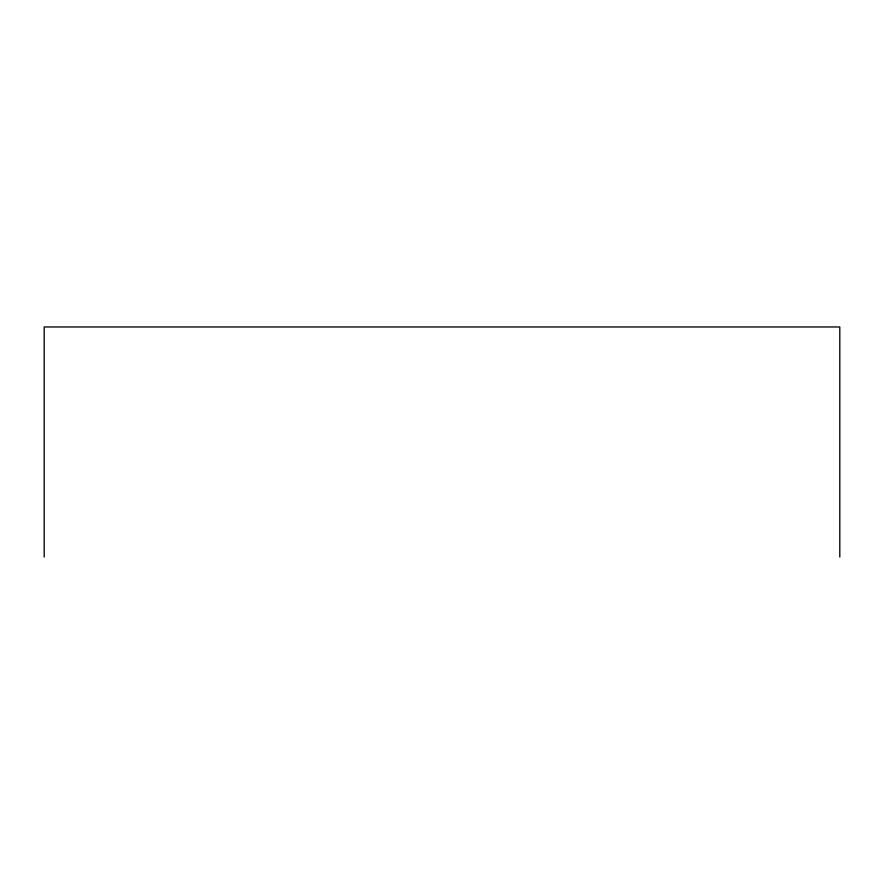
<?xml version="1.0" encoding="UTF-8"?>
<svg xmlns="http://www.w3.org/2000/svg" width="884" height="884" viewBox="0 0 884 884"><rect width="100%" height="100%" fill="white"/><g stroke="black" fill="none" stroke-linecap="round" stroke-linejoin="round"><path stroke-width="1.33" d="M839.8 557.03L839.8 326.969L44.2 326.969L44.2 557.03"/></g></svg>
